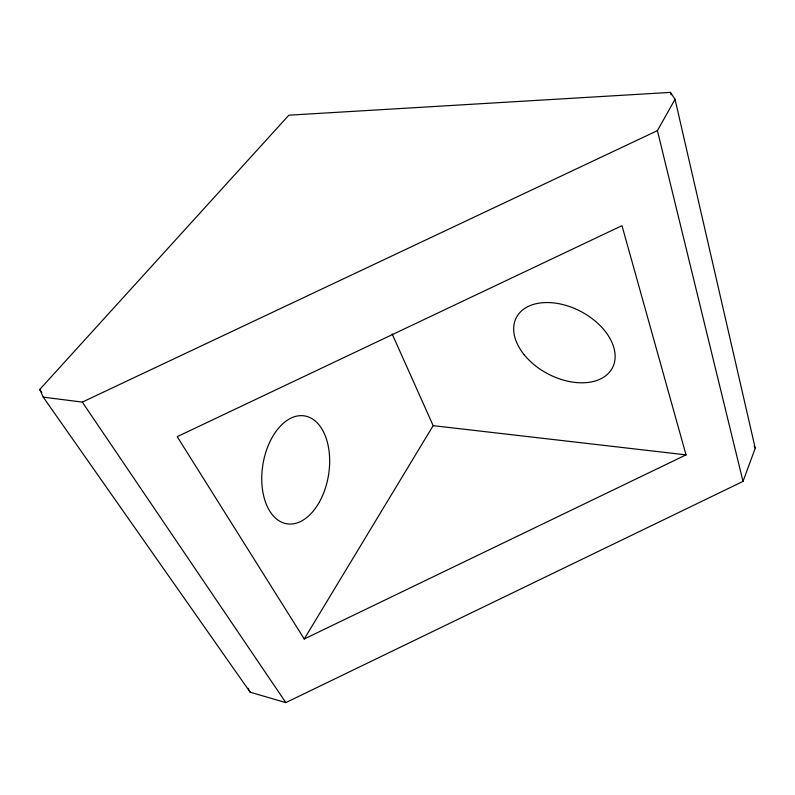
<?xml version="1.0" encoding="UTF-8"?>
<svg xmlns="http://www.w3.org/2000/svg" width="795" height="795" viewBox="0 0 795 795"><rect width="100%" height="100%" fill="white"/><g stroke="black" fill="none" stroke-linecap="round" stroke-linejoin="round"><path stroke-width="1.19" d="M743.007 481.402L755.25 448.221L675.054 99.305L670.453 92.389L288.863 115.186L39.75 389.471L43.238 397.132L250.186 692.226L285.832 702.611L743.007 481.402L657.405 130.638L675.054 99.305M304.237 638.981L686.035 454.869L621.978 225.661L177.215 436.654L304.237 638.981L433.176 425.653L392.173 333.999M43.238 397.132L82.302 402.101L657.405 130.638M433.176 425.653L686.035 454.869M39.75 389.471L41.887 392.511M82.302 402.101L285.832 702.611M248.11 688.301L250.186 692.226M754.147 446.045L755.25 448.221M670.453 92.389L671.01 94.804M319.481 501.854A54.666 33.231 -80.7 0 0 304.833 415.954A54.666 33.231 -80.7 0 0 262.817 491.737A54.666 33.231 -80.7 0 0 319.481 501.854M524.114 354.659A54.229 35.278 27.7 0 0 611.246 369.864A54.229 35.278 27.7 0 0 557.842 303.511A54.229 35.278 27.7 0 0 524.114 354.659"/></g></svg>
